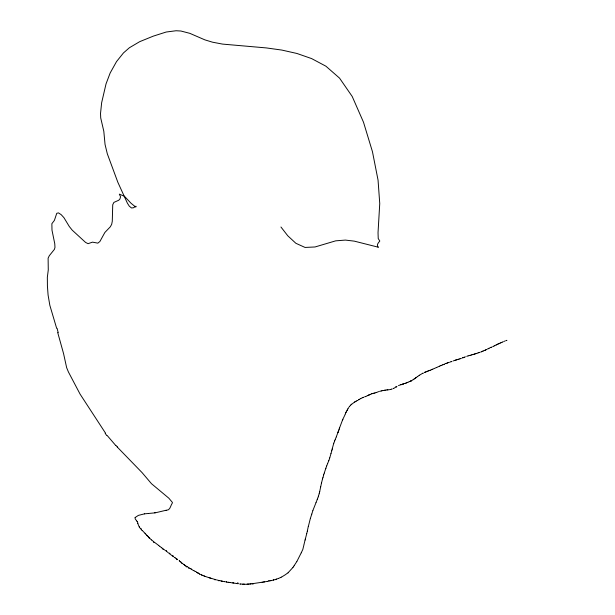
<?xml version="1.0" encoding="UTF-8"?>
<svg xmlns="http://www.w3.org/2000/svg" width="615" height="615" viewBox="0 0 615 615"><rect width="100%" height="100%" fill="white"/><g stroke="black" fill="none" stroke-linecap="round" stroke-linejoin="round"><path stroke-width="0.92" d="M332.261 448.727L332.131 449.373M332.285 448.612L333.768 443.254M320.707 486.757L321.576 482.637M304.025 544.398L305.055 540.101M303.918 544.944L302.826 549.433L301.242 552.808M320.553 487.464L320.684 486.865M320.576 487.349L319.662 491.831M319.692 491.669L319.17 493.745M308.292 526.425L307.339 531.06M332.123 449.427L331.793 450.71M307.323 531.129L306.77 533.505M305.332 539.063L306.716 533.705M308.353 526.425A16.713 8.472 -5.9 0 1 308.407 526.232L310.337 518.499M321.514 482.906L322.568 478.793M305.386 538.855L305.071 540.024M329.532 458.644L329.755 457.868M322.583 478.739L322.983 477.355M331.777 450.764L330.978 453.57M339.388 428.371L342.363 420.46M323.398 475.941L323.675 474.911M329.809 457.675L330.962 453.632M339.526 427.886L339.157 429.147M323.236 476.517L322.998 477.302M311.782 514.086L312.858 510.611M329.517 458.713L328.794 460.689M323.713 474.803L324.213 473.212M339.173 429.101L338.88 430.031M319.116 493.907L318.524 495.844A12.554 7.572 -1.4 0 1 318.47 496.013L318.409 496.174M325.842 468.276L325.719 468.661M312.92 510.427L315.987 502.686M317.986 497.458L317.601 498.565M325.742 468.592L326.673 465.993M318.124 497.035L318.393 496.236M325.658 468.845L324.266 473.05M311.767 514.148L310.406 518.307M338.073 432.137L338.296 431.53M338.042 432.222L337.904 432.591M345.123 414.518L345.699 412.98M336.313 436.788L336.274 436.881M338.85 430.116L338.704 430.492M336.451 436.389L337.873 432.676M336.197 437.104L335.26 439.441M334.329 441.785L334.637 440.978M316.033 502.563L317.132 499.749M334.145 442.293L333.807 443.161M342.624 419.799L342.801 419.338M342.755 419.461L344.954 414.91M334.775 440.617L334.66 440.932M338.181 431.853L338.604 430.746M342.686 419.63L342.394 420.376M317.425 499.042L317.202 499.572M326.75 465.801L327.626 463.518M334.898 440.309L335.206 439.571M327.58 463.641L328.771 460.75M135.062 517.692L135.185 518.714A3.313 2.752 38.7 0 0 135.3 519.022L136.607 520.797M345.807 412.75L347.291 409.99M135.131 517.53L138.375 515.393L144.548 513.832M346.03 412.304L346.176 412.027M347.66 409.321L347.49 409.628M348.029 408.629L348.497 407.807M347.045 410.459L347.606 409.413M347.759 409.136L347.936 408.806M301.112 553.046L296.945 561.334M296.814 561.557L294.324 565.377M294.162 565.623L293.809 566.161M292.994 567.384L293.739 566.254M292.932 567.476L288.035 572.788M349.635 406.323L350.158 405.685M349.466 406.538L348.943 407.191M350.404 405.431L351.088 404.708M351.15 404.655L354.448 402.156M351.642 404.216L351.319 404.509M418.069 376.18L417.539 376.595M413.426 379.486L413.149 379.693M412.903 379.886L410.851 381.031L411.266 380.839M415.31 378.133L417.454 376.649M413.718 379.271L414.441 378.771M281.678 576.993L285.468 574.648A19.603 5.743 6.2 0 0 285.621 574.533L286.429 573.926A19.619 5.466 3.9 0 1 286.567 573.81L287.451 573.211M418.477 375.857L419.368 375.258M416.124 377.556L416.424 377.356M395.706 387.166L396.145 386.873L395.776 387.119M414.233 378.909L414.956 378.394M396.291 386.774L396.406 386.697M416.232 377.487L415.832 377.764M394.253 388.057L394.876 387.688M396.983 386.335L396.221 386.82M419.43 375.219L421.782 373.82M359.444 399.327L358.799 399.727M359.075 399.558L358.361 399.996M359.521 399.273L360.821 398.505M356.254 401.111L357.054 400.665M355.239 401.687L354.632 402.049M355.631 401.449L356.193 401.141M355.032 401.803L355.562 401.495M361.074 398.359L363.165 397.405M488.225 348.697L488.925 348.321M422.282 373.566L423.135 373.144M488.141 348.743L487.449 349.082M488.979 348.298L489.924 347.844M494.406 345.815L496.343 344.869M368.639 395.161L369.046 394.953M486.027 349.781L485.158 350.181M486.127 349.727L486.665 349.458M281.47 577.101L280.517 577.554M494.337 345.861L493.768 346.122M357.599 400.396L357.269 400.565M423.005 373.205L422.805 373.305M432.829 369.123L434.29 368.47M432.691 369.192L432.391 369.338M437.104 367.263L439.579 366.156M370.661 394.2L369.423 394.784L369.876 394.584M500.787 342.816L501.563 342.463L501.202 342.624M368.493 395.23L367.816 395.545L369.2 394.884M496.805 344.669L496.213 344.923M393.446 388.449L393.823 388.265L393.323 388.503M497.758 344.216L497.243 344.462L498.089 344.062M500.495 342.955L499.949 343.201M436.727 367.447L434.813 368.239M497.681 344.254L496.974 344.585M498.942 343.677L499.926 343.216M502.409 342.071L503.37 341.671M410.812 381.046L411.066 380.931M498.896 343.7L498.504 343.877M424.25 372.575L425.019 372.236M490.409 347.613L490.785 347.444M406.876 382.699L407.768 382.322M410.666 381.115L409.736 381.538L410.19 381.323M280.448 577.585L278.672 578.338M444.422 364.157L444.768 364.011M502.132 342.201L501.632 342.432M366.217 396.26L367.701 395.591M424.542 372.444L427.471 371.214M432.191 369.43L431.991 369.523M484.904 350.304L485.427 350.058M442.769 364.826L444.33 364.203M493.053 346.453L493.438 346.276M484.766 350.365L484.143 350.627L484.666 350.404M491.024 347.344L490.662 347.498L491.177 347.275M431.63 369.677L431.453 369.753M492.231 346.822L491.846 346.991M439.702 366.102L440.248 365.864M441.324 365.402L440.563 365.725M483.575 350.842L482.783 351.165M426.433 371.66L425.795 371.921M441.186 365.464L442.746 364.833M504.2 341.348L505.223 340.933M406.746 382.753L406.138 382.984M481.053 351.888L481.607 351.657M371.245 393.969L371.629 393.823M482.544 351.265L483.113 351.027M377.51 392.07L376.849 392.324M409.398 381.677L408.983 381.846M446.744 363.211L448.389 362.612M481.299 351.78L481.783 351.58M407.968 382.246L408.529 382.023M445.667 363.65L446.49 363.319L445.767 363.611M365.81 396.437L365.372 396.606M427.586 371.16L428.132 370.953M431.092 369.899L430.262 370.207M362.742 397.567L363.619 397.236M362.827 397.536L363.273 397.367M398.474 385.574L400.757 384.782M462.411 357.938L462.964 357.722M362.543 397.644L363.188 397.398M463.233 357.615L462.841 357.769L464.602 357.123M464.963 356.984L465.432 356.808M376.657 392.393L376.126 392.593M453.432 360.882L453.117 360.997M391.978 389.003L392.278 388.903M454.016 360.659L454.723 360.413M461.442 358.307L460.427 358.66M428.486 370.822L430.239 370.215M405.216 383.314L406.507 382.845M428.332 370.883L428.97 370.645M466.685 356.362L468.015 355.916M364.526 396.913L365.318 396.629M278.226 578.507L276.719 579.023M451.917 361.443L451.518 361.582M480.161 352.234L479.492 352.464M447.559 362.911L447.19 363.05M464.018 357.338L463.772 357.423M402.833 384.106L403.817 383.775M506.606 340.426L506.914 340.318M372.06 393.669L371.675 393.808L372.851 393.416M506.491 340.464L506.03 340.625M448.45 362.589L449.527 362.235M476.533 353.448L477.571 353.079M391.655 389.126L390.725 389.433M451.433 361.612L451.095 361.72M450.995 361.758L450.326 361.981M476.479 353.464L475.664 353.74M375.727 392.731L374.904 392.977M378.102 391.84L378.779 391.601M275.543 579.407L276.558 579.069M404.685 383.491L404.747 383.476M400.98 384.713L402.441 384.237M403.056 384.029L402.641 384.167M456.93 359.714L454.985 360.329L455.615 360.136M479.047 352.61L478.77 352.703M401.088 384.675L401.426 384.567M459.497 358.945L459.167 359.045M456.991 359.698L458.313 359.283M403.071 384.021L403.471 383.898M456.238 359.936L456.599 359.821M475.457 353.81L475.072 353.925M477.932 352.964L478.831 352.687M404.339 383.606L404.939 383.414M401.218 384.629L401.295 384.606M459.766 358.868L460.389 358.676M468.161 355.87L469.845 355.378M275.151 579.53L273.852 579.922M474.419 354.109L474.872 353.979M472.95 354.524L473.765 354.302M472.866 354.548L472.382 354.694M474.58 354.063L473.811 354.286M472.097 354.77L471.79 354.855M469.991 355.339L469.929 355.355M471.151 355.024L471.482 354.932M470.544 355.193L471.067 355.047M458.898 359.129L458.475 359.237M379.555 391.378L381.1 390.994M273.606 579.999L271.276 580.598M381.246 390.956L381.523 390.894M382.199 390.74L381.877 390.817M271.023 580.66L270.231 580.844M382.515 390.663L382.914 390.579M374.12 393.139L374.812 392.993M383.514 390.456L383.091 390.54M374.043 393.154L373.167 393.339M390.579 389.472L390.171 389.549M389.526 389.672L389.095 389.741M269.67 580.96L267.394 581.39M385.128 390.187L384.706 390.264M267.294 581.406L264.658 581.828M251.128 583.858L250.42 583.966M262.859 582.113L263.581 581.99M385.889 390.056L384.129 390.348M262.674 582.144L262.136 582.228M262.044 582.244L253.134 583.581M263.966 581.928L264.558 581.844M251.381 583.82L251.85 583.75M386.205 390.01L386.581 389.964M252.396 583.673L252.98 583.604M388.396 389.833L388.065 389.864M154.665 512.887L148.899 513.44M166.527 510.25C170.378 510.266 170.447 505.607 172.238 503.201A2.03 1.315 27.4 0 0 172.354 502.885A2.867 1.845 31.1 0 0 172.4 502.424L168.833 498.181L151.482 483.705L142.119 472.666L117.165 446.944M250.244 583.989L248.852 584.104M148.553 513.471L145.032 513.786A8.956 6.004 -5.5 0 0 144.563 513.902M165.896 510.304L155.218 512.841M387.919 389.872L387.465 389.902M387.365 389.91L387.058 389.925M248.706 584.112L248.252 584.142M247.568 584.165L246.838 584.204M246.415 584.219L245.4 584.242M244.547 584.25L244.455 584.25A14.822 1.722 11 0 0 244.808 584.227M244.07 584.235L243.002 584.188A19.08 3.037 15.9 0 1 242.687 584.158L242.518 584.158M242.418 584.15L239.911 583.935M234.469 583.174L238.297 583.727M232.862 582.943L233.838 583.082M232.762 582.928L230.84 582.659M237.106 583.543L237.544 583.612M230.364 582.582L229.264 582.413M225.889 581.844L226.82 581.998M226.904 582.013L226.136 581.882M229.088 582.382L227.919 582.182M224.636 581.636L223.291 581.39M221.723 581.098L222.269 581.198M222.692 581.275L221.392 581.037M221.169 580.99L220.385 580.829M219.962 580.737L219.647 580.668M219.232 580.575L216.68 579.93M215.988 579.737L212.767 578.815M212.206 578.654L211.329 578.384M210.33 578.085L208.762 577.593M208.662 577.562L205.817 576.616M209.892 577.946L209.377 577.785M205.625 576.547L204.695 576.224M204.08 575.994L204.526 576.155M204.434 576.124L203.657 575.832M203.165 575.64L202.466 575.34M202.304 575.271L201.274 574.802M201.42 574.871L201.928 575.102M195.216 571.489L194.194 570.935M197.63 572.826L196.439 572.165M199.521 573.941L197.884 572.98M190.289 568.629L189.42 568.114M198.291 573.226L198.707 573.472M189.097 567.914L187.291 566.738M190.604 568.813L191.342 569.267M192.964 570.243L191.649 569.459M185.907 565.869L185.292 565.477M186.791 566.415L187.045 566.576M185.038 565.316L183.962 564.585M164.82 550.094L163.598 549.233M173.676 556.836L172.7 556.137M177.481 559.627L177.059 559.327M183.724 564.416L182.594 563.571M175.682 558.274L174.652 557.528M165.904 550.856L168.318 552.716M163.167 548.911L161.814 547.88M154.911 542.622L158.386 545.213M172.346 555.875L170.824 554.715M182.363 563.394L180.133 561.664M161.676 547.78L159.754 546.305M169.525 553.708L170.355 554.353M159.477 546.082L158.655 545.428M154.165 542.038L153.596 541.577A10.655 2.16 30.9 0 0 153.127 541.215L151.697 540.055M151.559 539.939L150.483 539.024M141.412 529.584L139.782 527.747A19.288 13.223 -17.8 0 1 139.551 527.363L139.397 527.193M147.646 536.088L148.215 536.687M146.785 535.242L145.325 533.659M144.848 533.159L142.334 530.53M115.705 445.452L107.195 435.528M149.03 537.656L148.469 536.98M280.947 227.004L287.774 235.783L295.869 243.286L305.04 247.438L315.034 246.969L335.69 240.842L345.407 240.088L354.302 241.142L378.44 247.238L377.948 246.899C376.334 244.732 378.525 242.656 379.809 241.042L378.225 238.543L378.033 232.624L379.747 203.557L378.056 180.149L372.459 151.705L363.496 122.208L352.211 96.47L339.542 78.12L325.912 66.197L311.621 58.594L296.914 53.467L281.816 50.069L266.295 47.916L222.553 44.096L212.482 42.181L204.895 39.867L189.804 33.333L180.91 31.019L176.067 30.75L166.196 32.026L153.312 36.131L139.705 41.666L129.381 47.755L123.454 52.944L116.527 61.592L110.162 72.993L106.034 83.878L101.644 102.743L100.529 113.429L100.714 117.919L103.812 131.287L105.042 144.41L107.302 153.765L117.88 182.363L127.382 203.15L129.265 206.133L131.479 207.955L133.394 207.801L135.923 206.194L136.161 206.748L135.554 206.947L131.056 203.281L124.468 196.3L119.31 194.125L120.563 196.769L119.948 198.968L118.78 200.213L113.883 202.412L112.73 204.757L112.284 221.262L111.676 224.344L110.316 226.797L104.865 232.478L99.884 241.511L97.847 243.133L92.519 242.149L88.068 243.671L85.593 242.433L72.247 230.179L69.295 226.505L63.929 217.664L61.169 214.65L58.486 212.89L56.757 213.305L54.397 220.401L51.875 223.691L51.991 230.171L54.766 243.74L54.973 247.407L54.412 249.359L49.285 255.732L48.116 258.185L48.27 269.962L47.34 277.304L47.416 285.929L48.085 295.031L49.846 305.34L56.611 328.172M137.145 521.459L136.838 521.082A7.042 1.553 55.7 0 1 136.615 520.874M105.634 433.337L80.081 394.123L68.403 371.929L66.651 367.67L63.568 353.633L57.71 332.538M139.228 526.917L137.837 523.58M58.21 332.654A148.276 86.331 52.2 0 1 57.103 328.302M106.733 435.505A26.184 11.501 36.3 0 1 105.165 433.26M117.365 446.89A22.117 4.005 43.9 0 1 115.966 445.46M166.603 510.304A10.786 2.56 -1.4 0 1 165.958 510.365M154.619 512.779A7.903 3.129 -2.6 0 1 155.188 512.726M137.207 521.451A2.952 1.668 31.3 0 1 137.491 521.966A5.128 2.475 38 0 1 137.652 522.296L137.629 522.419A2.322 1.407 22.7 0 1 137.683 522.635L137.691 522.835A3.721 2.229 21.6 0 0 137.752 523.034M137.783 523.365A4.313 1.607 49.3 0 1 137.822 523.565M139.444 527.216A13.315 3.421 41.3 0 1 139.267 526.947M140.943 528.692A19.619 3.067 50.8 0 1 141.281 529.015M141.458 529.938A10.632 2.914 35.3 0 1 141.95 530.438M145.017 533.243A11.055 1.937 38.6 0 1 145.309 533.551M145.463 533.666A13.13 1.661 40.8 0 1 145.647 533.866M146.977 535.557A16.159 6.773 24 0 1 146.662 535.242M147.108 535.742A13.999 4.428 29.6 0 1 147.431 536.057M148.399 536.78A5.989 1.176 37.8 0 1 148.638 537.08M150.045 538.394A5.589 1.722 30.1 0 1 149.345 537.725M149.076 537.964A18.45 0.83 39.4 0 1 149.545 538.371M154.196 542.638A17.097 5.904 23.8 0 1 153.435 542.007M163.183 549.341A28.636 13.738 14.6 0 1 162.752 549.01M165.766 550.364A14.591 4.051 22.4 0 1 166.519 550.932M169.486 553.07A12.292 2.66 25.8 0 1 169.971 553.531M169.333 553.7A19.127 6.304 16.2 0 1 168.902 553.339M172.884 555.714A23.908 2.168 32.5 0 1 172.423 555.376M173.438 556.375A17.466 2.652 28.6 0 1 173.084 556.121M174.529 557.282A20.603 3.798 25.3 0 1 175.006 557.628M176.144 558.374A13.246 2.844 21.2 0 1 176.444 558.612M177.281 559.112A14.491 1.691 28.7 0 1 177.65 559.45M176.682 559.258A15.129 3.39 18.1 0 1 176.405 559.035M176.459 559.335A18.996 2.844 23.6 0 1 176.997 559.696M179.196 560.488A12.446 2.437 19.3 0 1 179.526 560.818M179.695 561.249A13.968 2.352 21.3 0 1 179.28 560.926M180.61 561.656A23.201 4.121 19.4 0 1 180.833 561.849M181.663 563.125A19.319 2.106 24.9 0 1 181.917 563.309M184.431 564.716A16.713 2.306 19.9 0 1 184.162 564.539M184.792 565.416A24.377 4.751 13.3 0 1 184.554 565.246M185.822 566.123A23.201 3.675 16.1 0 1 186.099 566.284M186.145 566.753A23.37 1.384 24.5 0 1 186.537 566.969M191.488 568.975A20.28 2.16 18 0 1 191.696 569.136M188.467 568.006A22.963 1.038 25.7 0 1 188.813 568.199M193.725 570.551A17.212 0.976 23.3 0 0 193.948 570.674A15.467 1.745 15.2 0 1 193.51 570.459M195.478 571.343A22.901 1.361 21.2 0 1 195.585 571.42M196.177 571.85A12.415 1.361 15.7 0 1 196.323 571.95M197.154 572.542A20.549 0.515 26.6 0 1 197.33 572.619M197.938 572.949A17.973 1.099 23.6 0 1 198.176 573.095M199.96 574.202A14.022 2.091 11.1 0 1 199.629 574.033M200.352 574.502A13.884 1.161 16.6 0 1 200.121 574.379M210.499 578.162A20.979 1.661 22 0 1 210.83 578.269M211.153 578.292A17.143 1.784 23.5 0 1 210.707 578.154M214.766 579.745A19.803 2.437 6.8 0 1 215.181 579.845M218.917 580.783A18.219 1.745 5.3 0 1 218.548 580.683M224.79 581.721A16.182 0.646 13.5 0 1 225.005 581.798M227.873 582.328A16.267 1.099 15.1 0 1 228.257 582.405M233.792 582.928A12.984 1.253 14.4 0 1 233.154 582.828M237.867 583.474A19.472 1.937 14.4 0 1 237.559 583.42M238.067 582.982A16.551 3.198 20.4 0 1 237.475 582.866M240.304 584.104A16.728 2.591 17.3 0 1 240.019 584.081M244.04 584.05A20.995 4.082 18.3 0 1 243.655 584.027M250.136 583.881A11.516 1.707 13 0 1 249.936 583.889M252.458 583.996A16.105 1.461 2.6 0 1 252.765 583.966M253.226 583.827A17.351 1.584 2.7 0 1 253.541 583.804M263.789 582.013A19.319 2.314 0.4 0 1 264.173 581.951M269.17 580.621A17.904 3.298 3.1 0 1 268.686 580.698M271.192 580.56A20.825 5.819 11.5 0 1 270.938 580.629M273.698 579.876A19.134 5.005 8.5 0 1 273.437 579.945M276.081 579.553A18.55 5.035 9.3 0 1 275.728 579.699M288.151 572.803A16.92 4.774 3.4 0 1 288.02 572.919M414.671 378.609L415.025 378.356L414.641 378.632M426.556 371.598L426.595 371.583M247.645 584.165L248.099 584.142L247.645 584.165"/></g></svg>
